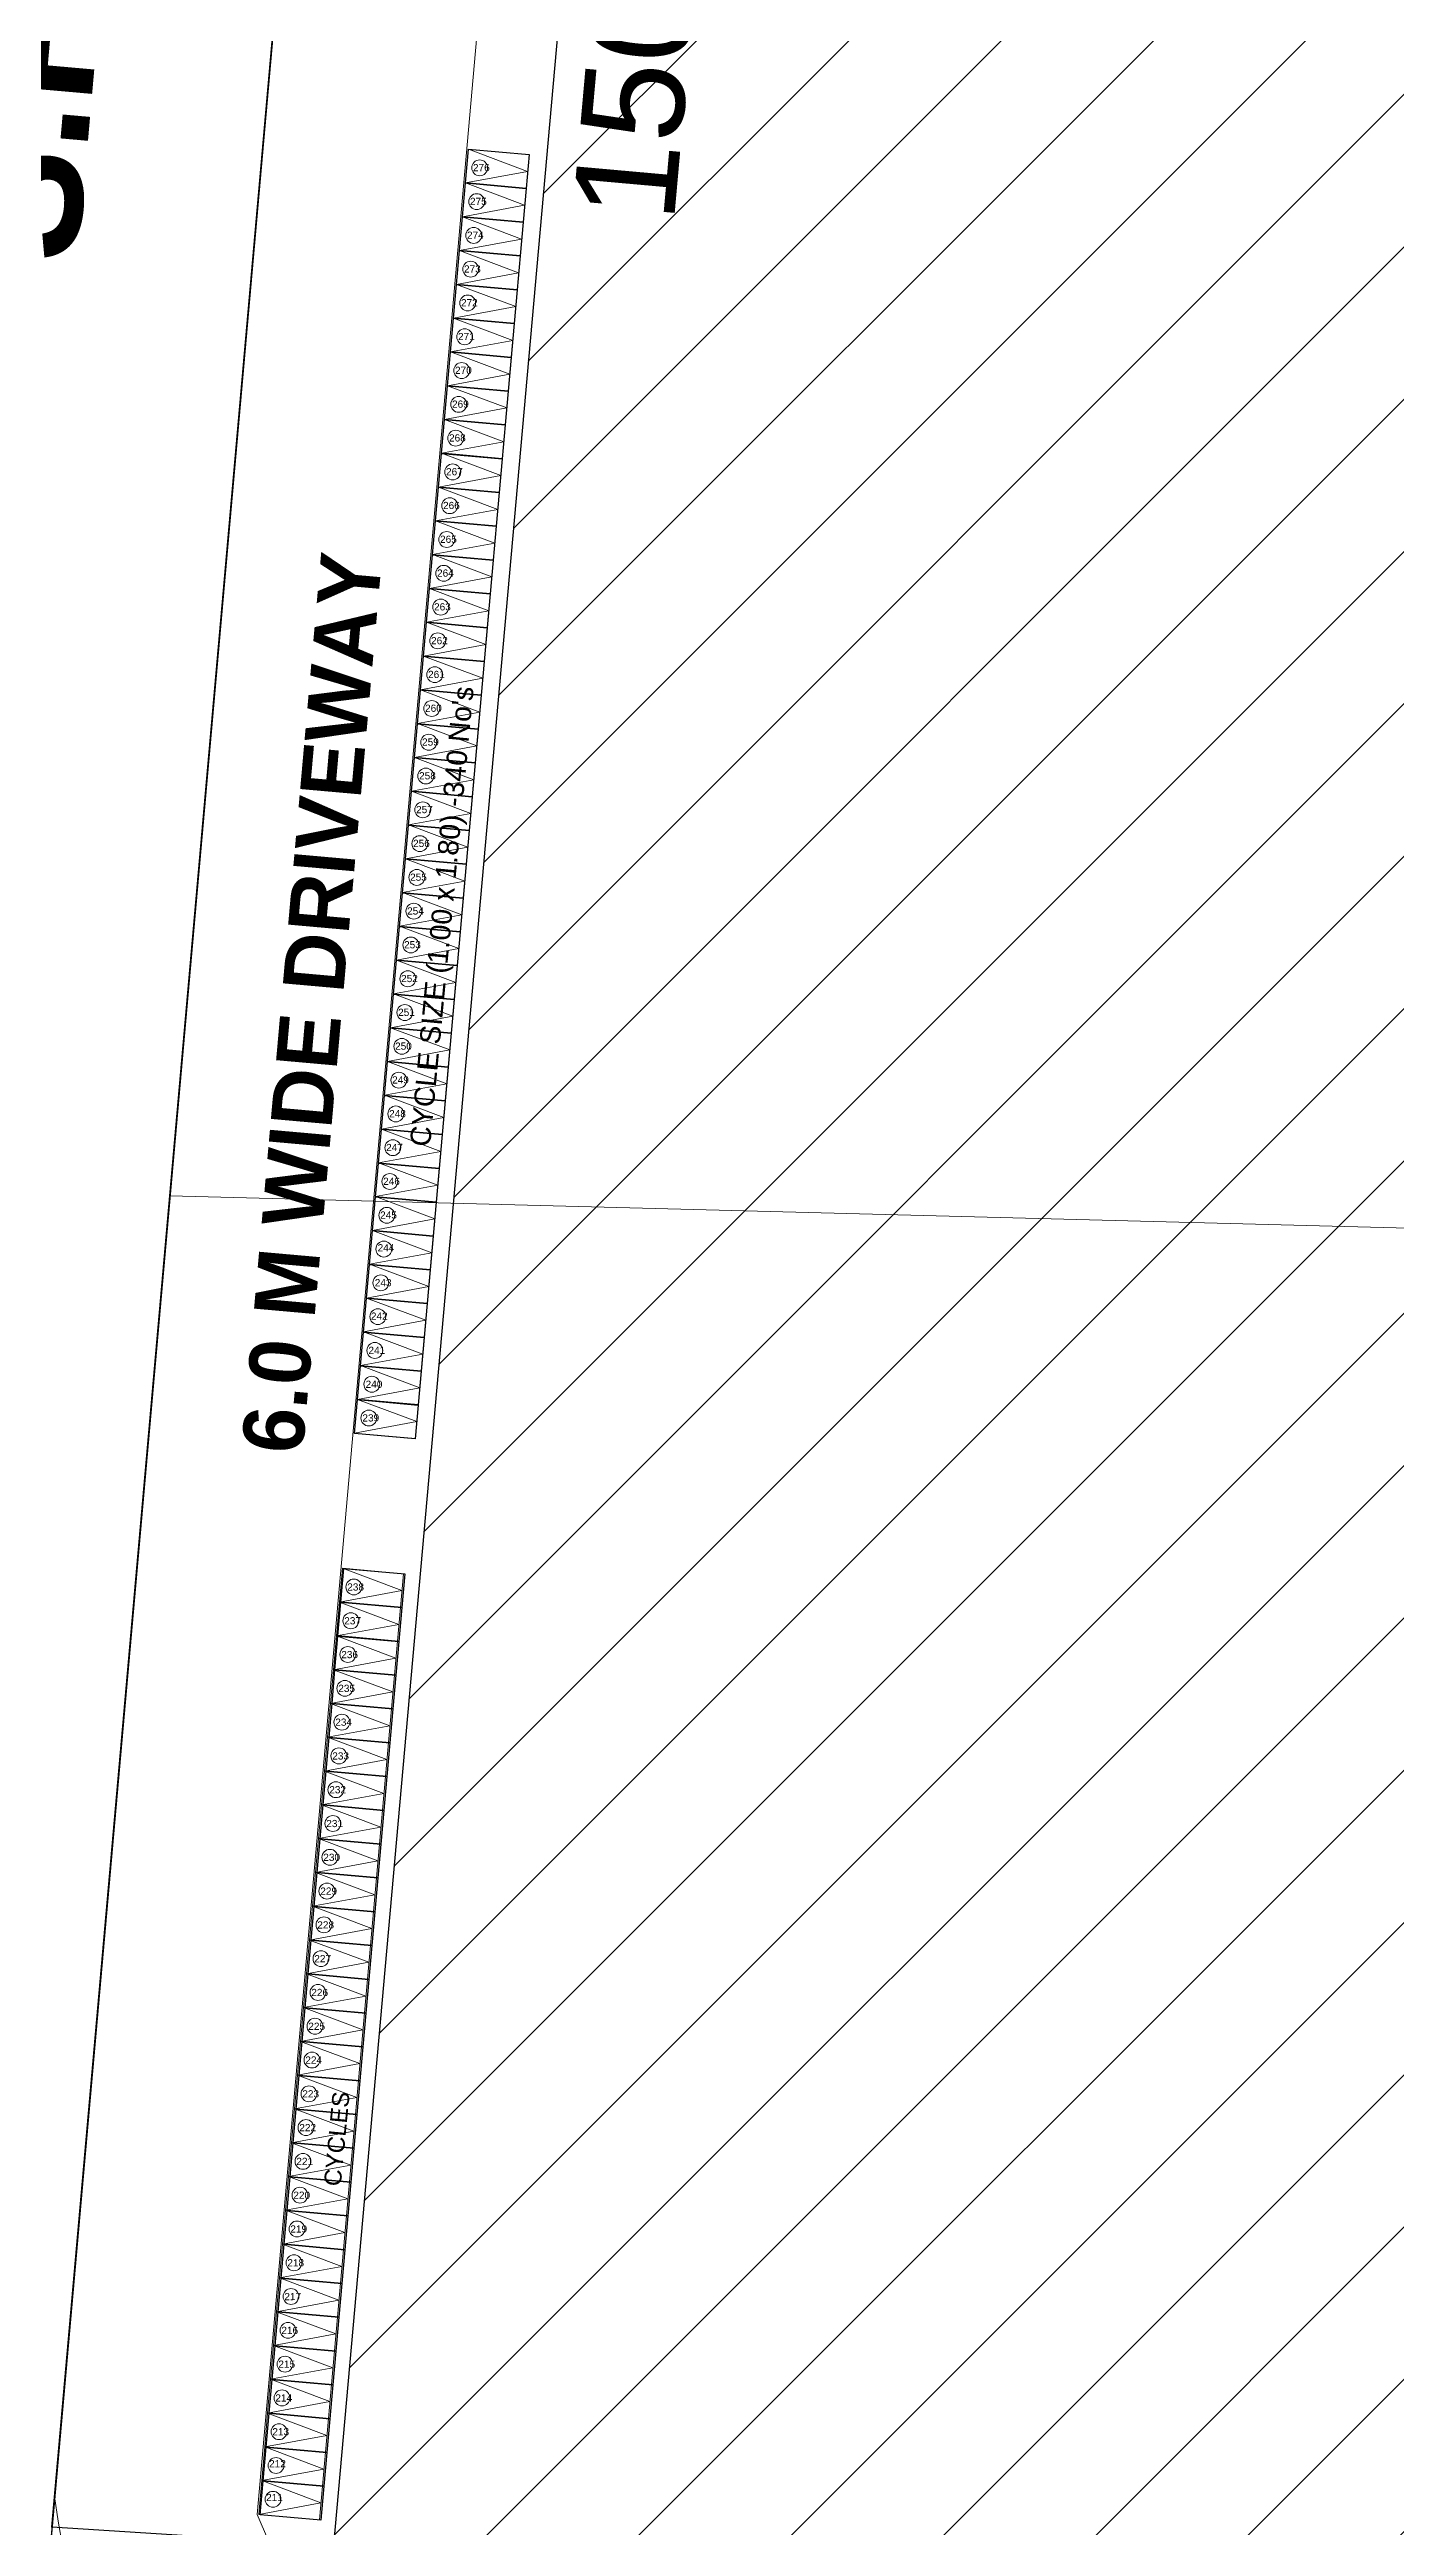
# Model space of a CAD drawing. Header units: metres. Extents: x -1560405 to -1559609, y 42907 to 43310.
# Drawn here: x -1560363.5 to -1560323.8, y 43049.4 to 43122.4 of the extents above; entities that cross this region are included whole.
import ezdxf

# ---------------------------------------------------------------- set-up
doc = ezdxf.new("R2010")
doc.units = ezdxf.units.M
doc.header["$LTSCALE"] = 750
doc.header["$MEASUREMENT"] = 0
doc.header["$PDMODE"] = 35
doc.header["$PDSIZE"] = 50
for name, pattern in [('ACAD_ISO02W100', [15, 12, -3]), ('ACAD_ISO03W100', [30, 12, -18]), ('HIDDEN', [0.375, 0.25, -0.125])]:
    doc.linetypes.add(name, pattern=pattern)
doc.layers.get('0').update_dxf_attribs({"lineweight": 5})
doc.layers.get('Defpoints').update_dxf_attribs({"lineweight": 0})
for name, color, linetype, lineweight in [('AS_AT_SITE', 7, 'Continuous', 5), ('BLK_1_LVL_0_BLDG_FOOT_PRINT', 1, 'Continuous', 5), ('FMB_OR_PLR', 7, 'Continuous', 5), ('SUPER_IMPOSED', 7, 'Continuous', 5)]:
    doc.layers.add(name, color=color, linetype=linetype, lineweight=lineweight)
doc.layers.add('BLK_1_LVL_0_REAR_SETBACK', color=11, linetype='Continuous')
doc.layers.add('PLOT_BOUNDARY', color=70, linetype='Continuous')
doc.layers.add('CYCLE_PARKING', color=2, linetype='Continuous', plot=False)
doc.styles.add('ROMANTICITALIC', font='romab___.ttf')
doc.styles.get("Standard").update_dxf_attribs({"font": 'arial.ttf'})
doc.dimstyles.new('DISCOVER SITE OUTRT', dxfattribs={"dimtxt": 3, "dimasz": 0.15, "dimexe": 0, "dimexo": 0, "dimgap": 0.1, "dimtad": 0, "dimzin": 0, "dimdsep": 46, "dimtxsty": 'Standard', "dimblk": 'ARCHTICK', "dimcen": 0, "dimse1": 1, "dimse2": 1, "dimsd1": 1, "dimsd2": 1, "dimclrd": 253, "dimclrt": 7, "dimadec": 0, "dimazin": 3, "dimtfac": 1, "dimtofl": 0, "dimtmove": 1, "dimatfit": 3, "dimfxl": 0, "dimfrac": 2, "dimtolj": 1, "dimtzin": 0, "dimarcsym": 0})

# ---------------------------------------------------------------- blocks, each defined once
blk = doc.blocks.new('*D623')
at = {"layer": 'Defpoints', "color": 0, "ltscale": 20}
for p in [(-1560347.493, 43228.858), (-1560367.273, 43030.43), (-1560365.101, 43030.237)]:
    blk.add_point(p, dxfattribs=at)
at = {"color": 7, "ltscale": 20, "insert": (-1560358.469, 43129.74), "char_height": 3, "attachment_point": 5, "rotation": 84.93387}
blk.add_mtext('\\A1;199.40', dxfattribs=at)
blk = doc.blocks.new('_ArchTick')
at = {"color": 0, "linetype": 'ByBlock', "const_width": 0.15}
blk.add_lwpolyline([(-0.5, -0.5), (0.5, 0.5)], dxfattribs=at)
blk = doc.blocks.new('*D646')
at = {"layer": 'Defpoints', "color": 0, "ltscale": 20}
for p in [(-1560354.818, 43052.033), (-1560355.103, 43048.838, 0), (-1560246.146, 43039.111, 0)]:
    blk.add_point(p, dxfattribs=at)
at = {"color": 7, "ltscale": 20, "insert": (-1560300.339, 43047.17), "char_height": 3, "attachment_point": 5, "rotation": 354.89865}
blk.add_mtext('\\A1;109.39', dxfattribs=at)
blk = doc.blocks.new('*D647')
at = {"layer": 'Defpoints', "color": 0, "ltscale": 20}
for p in [(-1560341.683, 43199.165, 0), (-1560339.261, 43198.948), (-1560355.103, 43048.838, 0)]:
    blk.add_point(p, dxfattribs=at)
at = {"color": 7, "ltscale": 20, "insert": (-1560345.971, 43123.785), "char_height": 3, "attachment_point": 5, "rotation": 84.89865}
blk.add_mtext('\\A1;150.92', dxfattribs=at)

msp = doc.modelspace()

# ---------------------------------------------------------------- hatches: boundary and pattern name
at = {"ltscale": 0.25}
h = msp.add_hatch(dxfattribs=at)
h.set_pattern_fill('ANSI31', color=0)
h.set_pattern_definition([(45, (-1563432.0248, 43748.3745), (-2.245064, 2.245064), [])])
h.paths.add_polyline_path([(-1560237.07296, 43140.74868), (-1560346.57966, 43144.31577), (-1560351.57208, 43088.39163), (-1560242.00078, 43085.54823)])
h.paths.add_polyline_path([(-1560232.7264, 43189.43795), (-1560341.68322, 43199.16467), (-1560346.57966, 43144.31577), (-1560237.07296, 43140.74868)])
h.paths.add_polyline_path([(-1560242.00078, 43085.54823), (-1560351.57208, 43088.39163), (-1560355.10313, 43048.83757), (-1560246.14631, 43039.11084)])
h.paths.add_polyline_path([(-1560239.07718, 43108.11883), (-1560238.00907, 43120.08352), (-1560244.2299, 43120.63886), (-1560245.298, 43108.67417)], flags=25)
h.paths.add_polyline_path([(-1560343.41959, 43117.43362), (-1560342.35148, 43129.39831), (-1560348.57231, 43129.95366), (-1560349.64042, 43117.98896)], flags=24)
h.paths.add_polyline_path([(-1560319.84767, 43107.93716), (-1560283.14881, 43106.13183), (-1560282.76123, 43114.01062), (-1560319.46008, 43115.81594)], flags=24)
h.paths.add_polyline_path([(-1560313.81316, 43123.30902), (-1560282.62913, 43121.77499), (-1560282.29061, 43128.65646), (-1560313.47464, 43130.1905)], flags=24)
h.paths.add_polyline_path([(-1560315.66893, 43116.05061), (-1560286.0673, 43114.59442), (-1560285.72878, 43121.47589), (-1560315.33041, 43122.93208)], flags=24)
h.paths.add_polyline_path([(-1560293.79379, 43189.23675), (-1560281.82909, 43188.16864), (-1560281.27375, 43194.38947), (-1560293.23845, 43195.45757)], flags=24)
h.paths.add_polyline_path([(-1560313.23162, 43162.44994), (-1560277.6348, 43160.69883), (-1560277.24722, 43168.57761), (-1560312.84404, 43170.32873)], flags=24)
h.paths.add_polyline_path([(-1560306.70402, 43044.619), (-1560294.73932, 43043.5509), (-1560294.18398, 43049.77172), (-1560306.14868, 43050.83983)], flags=24)
h.paths.add_polyline_path([(-1560324.78315, 43066.20517), (-1560289.49716, 43064.46935), (-1560289.10958, 43072.34813), (-1560324.39557, 43074.08395)], flags=24)

# ---------------------------------------------------------------- linework, layer by layer
at = {"color": 0, "linetype": 'HIDDEN', "ltscale": 15}
for p, q in [((-1560363.32558, 43050.26783, 0), (-1560350.03479, 43200.18908, 0)), ((-1560357.34902, 43049.738, 0), (-1560344.05822, 43199.65925, 0))]:
    msp.add_line(p, q, dxfattribs=at)
at = {"color": 0, "linetype": 'ACAD_ISO02W100', "ltscale": 5}
msp.add_line((-1560359.92662, 43088.60843), (-1560218.91317, 43084.9491), dxfattribs=at)
at = {"color": 3, "ltscale": 0.2}
msp.add_lwpolyline([(-1560365.10132, 43030.23736), (-1560325.02166, 43033.34555), (-1560230.79868, 43027.5671), (-1560190.7146, 43221.26301), (-1560268.48759, 43223.31276), (-1560347.4932, 43228.85839), (-1560365.10132, 43030.23736)], dxfattribs=at)
at = {"color": 0, "ltscale": 0.25, "elevation": 0}
for points in [[(-1560351.21297, 43118.4704), (-1560349.42, 43118.31145), (-1560349.33169, 43119.30755), (-1560351.12466, 43119.4665)], [(-1560351.30127, 43117.47431), (-1560349.5083, 43117.31536), (-1560349.42, 43118.31145), (-1560351.21297, 43118.4704)], [(-1560351.38958, 43116.47822), (-1560349.59661, 43116.31927), (-1560349.5083, 43117.31536), (-1560351.30127, 43117.47431)], [(-1560351.47788, 43115.48212), (-1560349.68492, 43115.32317), (-1560349.59661, 43116.31927), (-1560351.38958, 43116.47822)], [(-1560351.56619, 43114.48603), (-1560349.77322, 43114.32708), (-1560349.68492, 43115.32317), (-1560351.47788, 43115.48212)], [(-1560351.65449, 43113.48994), (-1560349.86153, 43113.33099), (-1560349.77322, 43114.32708), (-1560351.56619, 43114.48603)], [(-1560351.7428, 43112.49384), (-1560349.94983, 43112.33489), (-1560349.86153, 43113.33099), (-1560351.65449, 43113.48994)], [(-1560351.83111, 43111.49775), (-1560350.03814, 43111.3388), (-1560349.94983, 43112.33489), (-1560351.7428, 43112.49384)], [(-1560351.91941, 43110.50166), (-1560350.12644, 43110.34271), (-1560350.03814, 43111.3388), (-1560351.83111, 43111.49775)], [(-1560352.00772, 43109.50556), (-1560350.21475, 43109.34661), (-1560350.12644, 43110.34271), (-1560351.91941, 43110.50166)], [(-1560352.09602, 43108.50947), (-1560350.30305, 43108.35052), (-1560350.21475, 43109.34661), (-1560352.00772, 43109.50556)], [(-1560352.18433, 43107.51338), (-1560350.39136, 43107.35443), (-1560350.30305, 43108.35052), (-1560352.09602, 43108.50947)], [(-1560352.27263, 43106.51728), (-1560350.47967, 43106.35833), (-1560350.39136, 43107.35443), (-1560352.18433, 43107.51338)], [(-1560352.36094, 43105.52119), (-1560350.56797, 43105.36224), (-1560350.47967, 43106.35833), (-1560352.27263, 43106.51728)], [(-1560352.44924, 43104.5251), (-1560350.65628, 43104.36615), (-1560350.56797, 43105.36224), (-1560352.36094, 43105.52119)], [(-1560352.53755, 43103.529), (-1560350.74458, 43103.37005), (-1560350.65628, 43104.36615), (-1560352.44924, 43104.5251)], [(-1560352.62586, 43102.53291), (-1560350.83289, 43102.37396), (-1560350.74458, 43103.37005), (-1560352.53755, 43103.529)], [(-1560352.71416, 43101.53681), (-1560350.92119, 43101.37786), (-1560350.83289, 43102.37396), (-1560352.62586, 43102.53291)], [(-1560352.80247, 43100.54072), (-1560351.0095, 43100.38177), (-1560350.92119, 43101.37786), (-1560352.71416, 43101.53681)], [(-1560352.89077, 43099.54463), (-1560351.0978, 43099.38568), (-1560351.0095, 43100.38177), (-1560352.80247, 43100.54072)], [(-1560352.97908, 43098.54853), (-1560351.18611, 43098.38958), (-1560351.0978, 43099.38568), (-1560352.89077, 43099.54463)], [(-1560353.06738, 43097.55244), (-1560351.27441, 43097.39349), (-1560351.18611, 43098.38958), (-1560352.97908, 43098.54853)], [(-1560353.15569, 43096.55635), (-1560351.36272, 43096.3974), (-1560351.27441, 43097.39349), (-1560353.06738, 43097.55244)], [(-1560353.24399, 43095.56025), (-1560351.45103, 43095.4013), (-1560351.36272, 43096.3974), (-1560353.15569, 43096.55635)], [(-1560353.3323, 43094.56416), (-1560351.53933, 43094.40521), (-1560351.45103, 43095.4013), (-1560353.24399, 43095.56025)], [(-1560353.4206, 43093.56807), (-1560351.62764, 43093.40912), (-1560351.53933, 43094.40521), (-1560353.3323, 43094.56416)], [(-1560353.50891, 43092.57197), (-1560351.71594, 43092.41302), (-1560351.62764, 43093.40912), (-1560353.4206, 43093.56807)], [(-1560353.59722, 43091.57588), (-1560351.80425, 43091.41693), (-1560351.71594, 43092.41302), (-1560353.50891, 43092.57197)], [(-1560353.68552, 43090.57979), (-1560351.89255, 43090.42084), (-1560351.80425, 43091.41693), (-1560353.59722, 43091.57588)], [(-1560353.77383, 43089.58369), (-1560351.98086, 43089.42474), (-1560351.89255, 43090.42084), (-1560353.68552, 43090.57979)], [(-1560353.86213, 43088.5876), (-1560352.06916, 43088.42865), (-1560351.98086, 43089.42474), (-1560353.77383, 43089.58369)], [(-1560353.95044, 43087.59151), (-1560352.15747, 43087.43256), (-1560352.06916, 43088.42865), (-1560353.86213, 43088.5876)], [(-1560354.03874, 43086.59541), (-1560352.24578, 43086.43646), (-1560352.15747, 43087.43256), (-1560353.95044, 43087.59151)], [(-1560354.12705, 43085.59932), (-1560352.33408, 43085.44037), (-1560352.24578, 43086.43646), (-1560354.03874, 43086.59541)], [(-1560354.21535, 43084.60323), (-1560352.42239, 43084.44428), (-1560352.33408, 43085.44037), (-1560354.12705, 43085.59932)], [(-1560354.30366, 43083.60713), (-1560352.51069, 43083.44818), (-1560352.42239, 43084.44428), (-1560354.21535, 43084.60323)], [(-1560354.39197, 43082.61104), (-1560352.599, 43082.45209), (-1560352.51069, 43083.44818), (-1560354.30366, 43083.60713)], [(-1560354.48027, 43081.61495), (-1560352.6873, 43081.456), (-1560352.599, 43082.45209), (-1560354.39197, 43082.61104)], [(-1560354.9218, 43076.63448), (-1560353.12883, 43076.47553), (-1560353.04053, 43077.47162), (-1560354.83349, 43077.63057)], [(-1560355.0101, 43075.63839), (-1560353.21714, 43075.47944), (-1560353.12883, 43076.47553), (-1560354.9218, 43076.63448)], [(-1560355.09841, 43074.64229), (-1560353.30544, 43074.48334), (-1560353.21714, 43075.47944), (-1560355.0101, 43075.63839)], [(-1560355.18672, 43073.6462), (-1560353.39375, 43073.48725), (-1560353.30544, 43074.48334), (-1560355.09841, 43074.64229)], [(-1560355.27502, 43072.65011), (-1560353.48205, 43072.49116), (-1560353.39375, 43073.48725), (-1560355.18672, 43073.6462)], [(-1560355.36333, 43071.65401), (-1560353.57036, 43071.49506), (-1560353.48205, 43072.49116), (-1560355.27502, 43072.65011)], [(-1560355.45163, 43070.65792), (-1560353.65866, 43070.49897), (-1560353.57036, 43071.49506), (-1560355.36333, 43071.65401)], [(-1560355.53994, 43069.66182), (-1560353.74697, 43069.50287), (-1560353.65866, 43070.49897), (-1560355.45163, 43070.65792)], [(-1560355.62824, 43068.66573), (-1560353.83527, 43068.50678), (-1560353.74697, 43069.50287), (-1560355.53994, 43069.66182)], [(-1560355.71655, 43067.66964), (-1560353.92358, 43067.51069), (-1560353.83527, 43068.50678), (-1560355.62824, 43068.66573)], [(-1560355.80485, 43066.67354), (-1560354.01189, 43066.51459), (-1560353.92358, 43067.51069), (-1560355.71655, 43067.66964)], [(-1560355.89316, 43065.67745), (-1560354.10019, 43065.5185), (-1560354.01189, 43066.51459), (-1560355.80485, 43066.67354)], [(-1560355.98146, 43064.68136), (-1560354.1885, 43064.52241), (-1560354.10019, 43065.5185), (-1560355.89316, 43065.67745)], [(-1560356.06977, 43063.68526), (-1560354.2768, 43063.52631), (-1560354.1885, 43064.52241), (-1560355.98146, 43064.68136)], [(-1560356.15808, 43062.68917), (-1560354.36511, 43062.53022), (-1560354.2768, 43063.52631), (-1560356.06977, 43063.68526)], [(-1560356.24638, 43061.69308), (-1560354.45341, 43061.53413), (-1560354.36511, 43062.53022), (-1560356.15808, 43062.68917)], [(-1560356.33469, 43060.69698), (-1560354.54172, 43060.53803), (-1560354.45341, 43061.53413), (-1560356.24638, 43061.69308)], [(-1560356.42299, 43059.70089), (-1560354.63002, 43059.54194), (-1560354.54172, 43060.53803), (-1560356.33469, 43060.69698)], [(-1560356.5113, 43058.7048), (-1560354.71833, 43058.54585), (-1560354.63002, 43059.54194), (-1560356.42299, 43059.70089)], [(-1560356.5996, 43057.7087), (-1560354.80664, 43057.54975), (-1560354.71833, 43058.54585), (-1560356.5113, 43058.7048)], [(-1560356.68791, 43056.71261), (-1560354.89494, 43056.55366), (-1560354.80664, 43057.54975), (-1560356.5996, 43057.7087)], [(-1560356.77621, 43055.71652), (-1560354.98325, 43055.55757), (-1560354.89494, 43056.55366), (-1560356.68791, 43056.71261)], [(-1560356.86452, 43054.72042), (-1560355.07155, 43054.56147), (-1560354.98325, 43055.55757), (-1560356.77621, 43055.71652)], [(-1560356.95283, 43053.72433), (-1560355.15986, 43053.56538), (-1560355.07155, 43054.56147), (-1560356.86452, 43054.72042)], [(-1560357.04113, 43052.72824), (-1560355.24816, 43052.56929), (-1560355.15986, 43053.56538), (-1560356.95283, 43053.72433)], [(-1560357.12944, 43051.73214), (-1560355.33647, 43051.57319), (-1560355.24816, 43052.56929), (-1560357.04113, 43052.72824)], [(-1560357.21774, 43050.73605), (-1560355.42477, 43050.5771), (-1560355.33647, 43051.57319), (-1560357.12944, 43051.73214)], [(-1560357.30605, 43049.73996), (-1560355.51308, 43049.58101), (-1560355.42477, 43050.5771), (-1560357.21774, 43050.73605)]]:
    msp.add_lwpolyline(points, close=True, dxfattribs=at)
at = {"color": 0, "linetype": 'ACAD_ISO03W100', "ltscale": 0.1, "elevation": 0}
for points in [[(-1560351.12466, 43119.4665), (-1560349.37585, 43118.8095), (-1560351.21297, 43118.4704)], [(-1560351.21297, 43118.4704), (-1560349.46415, 43117.81341), (-1560351.30127, 43117.47431)], [(-1560351.30127, 43117.47431), (-1560349.55246, 43116.81731), (-1560351.38958, 43116.47822)], [(-1560351.38958, 43116.47822), (-1560349.64076, 43115.82122), (-1560351.47788, 43115.48212)], [(-1560351.47788, 43115.48212), (-1560349.72907, 43114.82513), (-1560351.56619, 43114.48603)], [(-1560351.56619, 43114.48603), (-1560349.81737, 43113.82903), (-1560351.65449, 43113.48994)], [(-1560351.65449, 43113.48994), (-1560349.90568, 43112.83294), (-1560351.7428, 43112.49384)], [(-1560351.7428, 43112.49384), (-1560349.99398, 43111.83685), (-1560351.83111, 43111.49775)], [(-1560351.83111, 43111.49775), (-1560350.08229, 43110.84075), (-1560351.91941, 43110.50166)], [(-1560351.91941, 43110.50166), (-1560350.1706, 43109.84466), (-1560352.00772, 43109.50556)], [(-1560352.00772, 43109.50556), (-1560350.2589, 43108.84857), (-1560352.09602, 43108.50947)], [(-1560352.09602, 43108.50947), (-1560350.34721, 43107.85247), (-1560352.18433, 43107.51338)], [(-1560352.18433, 43107.51338), (-1560350.43551, 43106.85638), (-1560352.27263, 43106.51728)], [(-1560352.27263, 43106.51728), (-1560350.52382, 43105.86029), (-1560352.36094, 43105.52119)], [(-1560352.36094, 43105.52119), (-1560350.61212, 43104.86419), (-1560352.44924, 43104.5251)], [(-1560352.44924, 43104.5251), (-1560350.70043, 43103.8681), (-1560352.53755, 43103.529)], [(-1560352.53755, 43103.529), (-1560350.78873, 43102.87201), (-1560352.62586, 43102.53291)], [(-1560352.62586, 43102.53291), (-1560350.87704, 43101.87591), (-1560352.71416, 43101.53681)], [(-1560352.71416, 43101.53681), (-1560350.96535, 43100.87982), (-1560352.80247, 43100.54072)], [(-1560352.80247, 43100.54072), (-1560351.05365, 43099.88372), (-1560352.89077, 43099.54463)], [(-1560352.89077, 43099.54463), (-1560351.14196, 43098.88763), (-1560352.97908, 43098.54853)], [(-1560352.97908, 43098.54853), (-1560351.23026, 43097.89154), (-1560353.06738, 43097.55244)], [(-1560353.06738, 43097.55244), (-1560351.31857, 43096.89544), (-1560353.15569, 43096.55635)], [(-1560353.15569, 43096.55635), (-1560351.40687, 43095.89935), (-1560353.24399, 43095.56025)], [(-1560353.24399, 43095.56025), (-1560351.49518, 43094.90326), (-1560353.3323, 43094.56416)], [(-1560353.3323, 43094.56416), (-1560351.58348, 43093.90716), (-1560353.4206, 43093.56807)], [(-1560353.4206, 43093.56807), (-1560351.67179, 43092.91107), (-1560353.50891, 43092.57197)], [(-1560353.50891, 43092.57197), (-1560351.7601, 43091.91498), (-1560353.59722, 43091.57588)], [(-1560353.59722, 43091.57588), (-1560351.8484, 43090.91888), (-1560353.68552, 43090.57979)], [(-1560353.68552, 43090.57979), (-1560351.93671, 43089.92279), (-1560353.77383, 43089.58369)], [(-1560353.77383, 43089.58369), (-1560352.02501, 43088.9267), (-1560353.86213, 43088.5876)], [(-1560353.86213, 43088.5876), (-1560352.11332, 43087.9306), (-1560353.95044, 43087.59151)], [(-1560353.95044, 43087.59151), (-1560352.20162, 43086.93451), (-1560354.03874, 43086.59541)], [(-1560354.03874, 43086.59541), (-1560352.28993, 43085.93842), (-1560354.12705, 43085.59932)], [(-1560354.12705, 43085.59932), (-1560352.37823, 43084.94232), (-1560354.21535, 43084.60323)], [(-1560354.21535, 43084.60323), (-1560352.46654, 43083.94623), (-1560354.30366, 43083.60713)], [(-1560354.30366, 43083.60713), (-1560352.55484, 43082.95014), (-1560354.39197, 43082.61104)], [(-1560354.39197, 43082.61104), (-1560352.64315, 43081.95404), (-1560354.48027, 43081.61495)], [(-1560354.83349, 43077.63057), (-1560353.08468, 43076.97358), (-1560354.9218, 43076.63448)], [(-1560354.9218, 43076.63448), (-1560353.17298, 43075.97748), (-1560355.0101, 43075.63839)], [(-1560355.0101, 43075.63839), (-1560353.26129, 43074.98139), (-1560355.09841, 43074.64229)], [(-1560355.09841, 43074.64229), (-1560353.34959, 43073.9853), (-1560355.18672, 43073.6462)], [(-1560355.18672, 43073.6462), (-1560353.4379, 43072.9892), (-1560355.27502, 43072.65011)], [(-1560355.27502, 43072.65011), (-1560353.52621, 43071.99311), (-1560355.36333, 43071.65401)], [(-1560355.36333, 43071.65401), (-1560353.61451, 43070.99702), (-1560355.45163, 43070.65792)], [(-1560355.45163, 43070.65792), (-1560353.70282, 43070.00092), (-1560355.53994, 43069.66182)], [(-1560355.53994, 43069.66182), (-1560353.79112, 43069.00483), (-1560355.62824, 43068.66573)], [(-1560355.62824, 43068.66573), (-1560353.87943, 43068.00873), (-1560355.71655, 43067.66964)], [(-1560355.71655, 43067.66964), (-1560353.96773, 43067.01264), (-1560355.80485, 43066.67354)], [(-1560355.80485, 43066.67354), (-1560354.05604, 43066.01655), (-1560355.89316, 43065.67745)], [(-1560355.89316, 43065.67745), (-1560354.14434, 43065.02045), (-1560355.98146, 43064.68136)], [(-1560355.98146, 43064.68136), (-1560354.23265, 43064.02436), (-1560356.06977, 43063.68526)], [(-1560356.06977, 43063.68526), (-1560354.32095, 43063.02827), (-1560356.15808, 43062.68917)], [(-1560356.15808, 43062.68917), (-1560354.40926, 43062.03217), (-1560356.24638, 43061.69308)], [(-1560356.24638, 43061.69308), (-1560354.49757, 43061.03608), (-1560356.33469, 43060.69698)], [(-1560356.33469, 43060.69698), (-1560354.58587, 43060.03999), (-1560356.42299, 43059.70089)], [(-1560356.42299, 43059.70089), (-1560354.67418, 43059.04389), (-1560356.5113, 43058.7048)], [(-1560356.5113, 43058.7048), (-1560354.76248, 43058.0478), (-1560356.5996, 43057.7087)], [(-1560356.5996, 43057.7087), (-1560354.85079, 43057.05171), (-1560356.68791, 43056.71261)], [(-1560356.68791, 43056.71261), (-1560354.93909, 43056.05561), (-1560356.77621, 43055.71652)], [(-1560356.77621, 43055.71652), (-1560355.0274, 43055.05952), (-1560356.86452, 43054.72042)], [(-1560356.86452, 43054.72042), (-1560355.1157, 43054.06343), (-1560356.95283, 43053.72433)], [(-1560356.95283, 43053.72433), (-1560355.20401, 43053.06733), (-1560357.04113, 43052.72824)], [(-1560357.04113, 43052.72824), (-1560355.29232, 43052.07124), (-1560357.12944, 43051.73214)], [(-1560357.12944, 43051.73214), (-1560355.38062, 43051.07515), (-1560357.21774, 43050.73605)], [(-1560357.21774, 43050.73605), (-1560355.46893, 43050.07905), (-1560357.30605, 43049.73996)]]:
    msp.add_lwpolyline(points, dxfattribs=at)
at = {"color": 0, "ltscale": 0.25}
for centre in [(-1560350.78998, 43118.91671, 0), (-1560350.87829, 43117.92062, 0), (-1560350.9666, 43116.92452, 0), (-1560351.0549, 43115.92843, 0), (-1560351.14321, 43114.93234, 0), (-1560351.23151, 43113.93624, 0), (-1560351.31982, 43112.94015, 0), (-1560351.40812, 43111.94406, 0), (-1560351.49643, 43110.94796, 0), (-1560351.58473, 43109.95187, 0), (-1560351.67304, 43108.95578, 0), (-1560351.76134, 43107.95968, 0), (-1560351.84965, 43106.96359, 0), (-1560351.93796, 43105.9675, 0), (-1560352.02626, 43104.9714, 0), (-1560352.11457, 43103.97531, 0), (-1560352.20287, 43102.97922, 0), (-1560352.29118, 43101.98312, 0), (-1560352.37948, 43100.98703, 0), (-1560352.46779, 43099.99094, 0), (-1560352.55609, 43098.99484, 0), (-1560352.6444, 43097.99875, 0), (-1560352.73271, 43097.00266, 0), (-1560352.82101, 43096.00656, 0), (-1560352.90932, 43095.01047, 0), (-1560352.99762, 43094.01437, 0), (-1560353.08593, 43093.01828, 0), (-1560353.17423, 43092.02219, 0), (-1560353.26254, 43091.02609, 0), (-1560353.35084, 43090.03, 0), (-1560353.43915, 43089.03391, 0), (-1560353.52746, 43088.03781, 0), (-1560353.61576, 43087.04172, 0), (-1560353.70407, 43086.04563, 0), (-1560353.79237, 43085.04953, 0), (-1560353.88068, 43084.05344, 0), (-1560353.96898, 43083.05735, 0), (-1560354.05729, 43082.06125, 0), (-1560354.49882, 43077.08079, 0), (-1560354.58712, 43076.08469, 0), (-1560354.67543, 43075.0886, 0), (-1560354.76373, 43074.09251, 0), (-1560354.85204, 43073.09641, 0), (-1560354.94034, 43072.10032, 0), (-1560355.02865, 43071.10423, 0), (-1560355.11695, 43070.10813, 0), (-1560355.20526, 43069.11204, 0), (-1560355.29357, 43068.11595, 0), (-1560355.38187, 43067.11985, 0), (-1560355.47018, 43066.12376, 0), (-1560355.55848, 43065.12767, 0), (-1560355.64679, 43064.13157, 0), (-1560355.73509, 43063.13548, 0), (-1560355.8234, 43062.13938, 0), (-1560355.9117, 43061.14329, 0), (-1560356.00001, 43060.1472, 0), (-1560356.08832, 43059.1511, 0), (-1560356.17662, 43058.15501, 0), (-1560356.26493, 43057.15892, 0), (-1560356.35323, 43056.16282, 0), (-1560356.44154, 43055.16673, 0), (-1560356.52984, 43054.17064, 0), (-1560356.61815, 43053.17454, 0), (-1560356.70645, 43052.17845, 0), (-1560356.79476, 43051.18236, 0), (-1560356.88306, 43050.18626, 0)]:
    msp.add_circle(centre, 0.23412, dxfattribs=at)
at = {"color": 0, "linetype": 'HIDDEN', "ltscale": 15}
msp.add_arc((-1560345.56459, 43052.42364), 17.89135, 186.9206496, 260.2353994, dxfattribs=at)
at = {"color": 0, "linetype": 'HIDDEN', "ltscale": 15, "extrusion": (-3.0406e-09, -3.91231e-08, 1)}
msp.add_arc((-1560343.01544, 43055.31543, 0.00306), 15.38049, 201.2618181, 251.0762977, dxfattribs=at)
at = {"layer": 'AS_AT_SITE', "color": 6, "ltscale": 0.2}
msp.add_lwpolyline([(-1560365.09836, 43030.31688), (-1560325.02166, 43033.34555), (-1560230.79868, 43027.5671), (-1560190.7146, 43221.26301), (-1560268.48759, 43223.31276), (-1560347.4932, 43228.85839), (-1560365.09836, 43030.31688)], close=True, dxfattribs=at)
at = {"layer": 'BLK_1_LVL_0_BLDG_FOOT_PRINT', "color": 1, "elevation": 0}
msp.add_lwpolyline([(-1560355.10313, 43048.83757), (-1560246.14631, 43039.11084), (-1560232.7264, 43189.43795), (-1560341.68322, 43199.16467)], close=True, dxfattribs=at)
at = {"layer": 'BLK_1_LVL_0_REAR_SETBACK', "color": 11, "elevation": 0}
msp.add_lwpolyline([(-1560355.10313, 43048.83757), (-1560363.40573, 43049.36378), (-1560350.08775, 43199.59158), (-1560341.68322, 43199.16467), (-1560355.10313, 43048.83757)], close=True, dxfattribs=at)
at = {"layer": 'CYCLE_PARKING', "color": 250, "linetype": 'Continuous', "elevation": 0}
for points in [[(-1560349.42, 43118.31145), (-1560351.21297, 43118.4704), (-1560351.12466, 43119.4665), (-1560349.33169, 43119.30755)], [(-1560349.50833, 43117.3151), (-1560351.3013, 43117.47405), (-1560351.21299, 43118.47014), (-1560349.42002, 43118.31119)], [(-1560349.59665, 43116.31883), (-1560351.38962, 43116.47778), (-1560351.30131, 43117.47387), (-1560349.50834, 43117.31492)], [(-1560349.68497, 43115.32255), (-1560351.47794, 43115.4815), (-1560351.38963, 43116.47759), (-1560349.59667, 43116.31864)], [(-1560349.77329, 43114.32628), (-1560351.56626, 43114.48523), (-1560351.47795, 43115.48132), (-1560349.68499, 43115.32237)], [(-1560349.86161, 43113.33), (-1560351.65458, 43113.48895), (-1560351.56628, 43114.48505), (-1560349.77331, 43114.3261)], [(-1560349.94994, 43112.33373), (-1560351.7429, 43112.49268), (-1560351.6546, 43113.48877), (-1560349.86163, 43113.32982)], [(-1560350.03826, 43111.33745), (-1560351.83122, 43111.4964), (-1560351.74292, 43112.4925), (-1560349.94995, 43112.33355)], [(-1560350.12658, 43110.34118), (-1560351.91955, 43110.50013), (-1560351.83124, 43111.49622), (-1560350.03827, 43111.33727)], [(-1560350.21491, 43109.34483), (-1560352.00788, 43109.50378), (-1560351.91957, 43110.49987), (-1560350.1266, 43110.34092)], [(-1560350.30323, 43108.34855), (-1560352.0962, 43108.5075), (-1560352.00789, 43109.5036), (-1560350.21492, 43109.34465)], [(-1560350.39155, 43107.35228), (-1560352.18452, 43107.51123), (-1560352.09621, 43108.50732), (-1560350.30324, 43108.34837)], [(-1560350.47987, 43106.356), (-1560352.27284, 43106.51495), (-1560352.18453, 43107.51105), (-1560350.39157, 43107.3521)], [(-1560350.56819, 43105.35973), (-1560352.36116, 43105.51868), (-1560352.27286, 43106.51477), (-1560350.47989, 43106.35582)], [(-1560350.65651, 43104.36345), (-1560352.44948, 43104.5224), (-1560352.36118, 43105.5185), (-1560350.56821, 43105.35955)], [(-1560350.74484, 43103.36718), (-1560352.5378, 43103.52613), (-1560352.4495, 43104.52222), (-1560350.65653, 43104.36327)], [(-1560350.83316, 43102.37091), (-1560352.62613, 43102.52986), (-1560352.53782, 43103.52595), (-1560350.74485, 43103.367)], [(-1560350.92148, 43101.37463), (-1560352.71445, 43101.53358), (-1560352.62614, 43102.52967), (-1560350.83317, 43102.37072)], [(-1560351.00981, 43100.37828), (-1560352.80278, 43100.53723), (-1560352.71447, 43101.53332), (-1560350.9215, 43101.37437)], [(-1560351.09813, 43099.382), (-1560352.8911, 43099.54095), (-1560352.80279, 43100.53705), (-1560351.00982, 43100.3781)], [(-1560351.18645, 43098.38573), (-1560352.97942, 43098.54468), (-1560352.89111, 43099.54077), (-1560351.09815, 43099.38182)], [(-1560351.27477, 43097.38945), (-1560353.06774, 43097.5484), (-1560352.97944, 43098.5445), (-1560351.18647, 43098.38555)], [(-1560351.36309, 43096.39318), (-1560353.15606, 43096.55213), (-1560353.06776, 43097.54822), (-1560351.27479, 43097.38927)], [(-1560351.45142, 43095.39691), (-1560353.24438, 43095.55586), (-1560353.15608, 43096.55195), (-1560351.36311, 43096.393)], [(-1560351.53974, 43094.40055), (-1560353.33271, 43094.5595), (-1560353.24441, 43095.5556), (-1560351.45144, 43095.39665)], [(-1560351.62807, 43093.40428), (-1560353.42103, 43093.56323), (-1560353.33273, 43094.55932), (-1560351.53976, 43094.40037)], [(-1560351.71639, 43092.408), (-1560353.50936, 43092.56695), (-1560353.42105, 43093.56305), (-1560351.62808, 43093.4041)], [(-1560351.80471, 43091.41173), (-1560353.59768, 43091.57068), (-1560353.50937, 43092.56677), (-1560351.7164, 43092.40782)], [(-1560351.89303, 43090.41546), (-1560353.686, 43090.57441), (-1560353.59769, 43091.5705), (-1560351.80472, 43091.41155)], [(-1560351.98134, 43089.41936), (-1560353.7743, 43089.57831), (-1560353.686, 43090.57441), (-1560351.89303, 43090.41546)], [(-1560352.06966, 43088.42309), (-1560353.86263, 43088.58204), (-1560353.77432, 43089.57813), (-1560351.98135, 43089.41918)], [(-1560352.15798, 43087.42681), (-1560353.95095, 43087.58576), (-1560353.86264, 43088.58186), (-1560352.06967, 43088.42291)], [(-1560352.2463, 43086.43054), (-1560354.03927, 43086.58949), (-1560353.95096, 43087.58558), (-1560352.158, 43087.42663)], [(-1560352.33463, 43085.43419), (-1560354.1276, 43085.59314), (-1560354.03929, 43086.58923), (-1560352.24632, 43086.43028)], [(-1560352.42295, 43084.43791), (-1560354.21592, 43084.59686), (-1560354.12761, 43085.59295), (-1560352.33465, 43085.434)], [(-1560352.51127, 43083.44164), (-1560354.30424, 43083.60059), (-1560354.21593, 43084.59668), (-1560352.42297, 43084.43773)], [(-1560352.59959, 43082.44536), (-1560354.39256, 43082.60431), (-1560354.30426, 43083.60041), (-1560352.51129, 43083.44146)], [(-1560352.68792, 43081.44909), (-1560354.48088, 43081.60804), (-1560354.39258, 43082.60413), (-1560352.59961, 43082.44518)], [(-1560353.08626, 43076.473), (-1560354.87923, 43076.63195), (-1560354.79092, 43077.62804), (-1560352.99795, 43077.46909)], [(-1560353.17459, 43075.47664), (-1560354.96755, 43075.63559), (-1560354.87925, 43076.63169), (-1560353.08628, 43076.47274)], [(-1560353.26291, 43074.48037), (-1560355.05588, 43074.63932), (-1560354.96757, 43075.63541), (-1560353.1746, 43075.47646)], [(-1560353.35123, 43073.48409), (-1560355.1442, 43073.64304), (-1560355.05589, 43074.63914), (-1560353.26292, 43074.48019)], [(-1560353.43955, 43072.48782), (-1560355.23252, 43072.64677), (-1560355.14421, 43073.64286), (-1560353.35124, 43073.48391)], [(-1560353.52787, 43071.49155), (-1560355.32084, 43071.6505), (-1560355.23253, 43072.64659), (-1560353.43957, 43072.48764)], [(-1560353.61619, 43070.49527), (-1560355.40916, 43070.65422), (-1560355.32086, 43071.65031), (-1560353.52789, 43071.49136)], [(-1560353.70451, 43069.499), (-1560355.49748, 43069.65795), (-1560355.40918, 43070.65404), (-1560353.61621, 43070.49509)], [(-1560353.79284, 43068.50272), (-1560355.5858, 43068.66167), (-1560355.4975, 43069.65777), (-1560353.70453, 43069.49882)], [(-1560353.88117, 43067.50637), (-1560355.67413, 43067.66532), (-1560355.58583, 43068.66141), (-1560353.79286, 43068.50246)], [(-1560353.96949, 43066.51009), (-1560355.76245, 43066.66904), (-1560355.67415, 43067.66514), (-1560353.88118, 43067.50619)], [(-1560354.05781, 43065.51382), (-1560355.85078, 43065.67277), (-1560355.76247, 43066.66886), (-1560353.9695, 43066.50991)], [(-1560354.14613, 43064.51755), (-1560355.9391, 43064.6765), (-1560355.85079, 43065.67259), (-1560354.05782, 43065.51364)], [(-1560354.23445, 43063.52127), (-1560356.02742, 43063.68022), (-1560355.93911, 43064.67631), (-1560354.14615, 43064.51736)], [(-1560354.32277, 43062.525), (-1560356.11574, 43062.68395), (-1560356.02744, 43063.68004), (-1560354.23447, 43063.52109)], [(-1560354.41109, 43061.52872), (-1560356.20406, 43061.68767), (-1560356.11576, 43062.68377), (-1560354.32279, 43062.52482)], [(-1560354.49942, 43060.53245), (-1560356.29238, 43060.6914), (-1560356.20408, 43061.68749), (-1560354.41111, 43061.52854)], [(-1560354.58774, 43059.53617), (-1560356.38071, 43059.69512), (-1560356.2924, 43060.69122), (-1560354.49943, 43060.53227)], [(-1560354.67607, 43058.53982), (-1560356.46903, 43058.69877), (-1560356.38073, 43059.69486), (-1560354.58776, 43059.53591)], [(-1560354.76439, 43057.54355), (-1560356.55736, 43057.7025), (-1560356.46905, 43058.69859), (-1560354.67608, 43058.53964)], [(-1560354.85271, 43056.54727), (-1560356.64568, 43056.70622), (-1560356.55737, 43057.70232), (-1560354.7644, 43057.54337)], [(-1560354.94103, 43055.551), (-1560356.734, 43055.70995), (-1560356.64569, 43056.70604), (-1560354.85273, 43056.54709)], [(-1560355.02935, 43054.55472), (-1560356.82232, 43054.71367), (-1560356.73401, 43055.70977), (-1560354.94105, 43055.55082)], [(-1560355.11767, 43053.55845), (-1560356.91064, 43053.7174), (-1560356.82234, 43054.71349), (-1560355.02937, 43054.55454)], [(-1560355.206, 43052.5621), (-1560356.99897, 43052.72105), (-1560356.91067, 43053.71714), (-1560355.1177, 43053.55819)], [(-1560355.29432, 43051.56582), (-1560357.08729, 43051.72477), (-1560356.99899, 43052.72086), (-1560355.20602, 43052.56191)], [(-1560355.38265, 43050.56955), (-1560357.17561, 43050.7285), (-1560357.08731, 43051.72459), (-1560355.29434, 43051.56564)], [(-1560355.47097, 43049.57327), (-1560357.26394, 43049.73222), (-1560357.17563, 43050.72832), (-1560355.38266, 43050.56937)]]:
    msp.add_lwpolyline(points, close=True, dxfattribs=at)
at = {"layer": 'FMB_OR_PLR', "color": 70, "ltscale": 0.2}
msp.add_lwpolyline([(-1560365.09836, 43030.31688), (-1560325.02166, 43033.34555), (-1560230.79868, 43027.5671), (-1560190.7146, 43221.26301), (-1560268.48759, 43223.31276), (-1560347.4932, 43228.85839), (-1560365.09836, 43030.31688)], close=True, dxfattribs=at)
at = {"layer": 'PLOT_BOUNDARY', "color": 70, "ltscale": 0.2}
msp.add_lwpolyline([(-1560365.09836, 43030.31688), (-1560325.02166, 43033.34555), (-1560230.79868, 43027.5671), (-1560190.7146, 43221.26301), (-1560268.48759, 43223.31276), (-1560347.4932, 43228.85839), (-1560365.09836, 43030.31688)], close=True, dxfattribs=at)
at = {"layer": 'SUPER_IMPOSED', "color": 5, "ltscale": 0.2}
msp.add_lwpolyline([(-1560365.09836, 43030.31688), (-1560325.02166, 43033.34555), (-1560230.79868, 43027.5671), (-1560190.7146, 43221.26301), (-1560268.48759, 43223.31276), (-1560347.4932, 43228.85839), (-1560365.09836, 43030.31688)], close=True, dxfattribs=at)

# ---------------------------------------------------------------- texts
at = {"color": 0, "ltscale": 1000, "style": 'ROMANTICITALIC'}
for s, height, rotation, p in [('S.F NO:561', 3.75, 84.9421564, (-1560362.66407, 43116.04233)), ('6.0 M WIDE DRIVEWAY', 1.8, 84.9246575, (-1560356.01898, 43080.96815))]:
    msp.add_text(s, height=height, rotation=rotation, dxfattribs=at).set_placement(p)
at = {"color": 0, "lineweight": -2}
for s, p in [('276', (-1560350.98776, 43118.81679, 0)), ('275', (-1560351.07606, 43117.82069, 0)), ('274', (-1560351.16437, 43116.8246, 0)), ('273', (-1560351.25267, 43115.82851, 0)), ('272', (-1560351.34098, 43114.83241, 0)), ('271', (-1560351.42928, 43113.83632, 0)), ('270', (-1560351.51759, 43112.84023, 0)), ('269', (-1560351.60589, 43111.84413, 0)), ('268', (-1560351.6942, 43110.84804, 0)), ('267', (-1560351.78251, 43109.85195, 0)), ('266', (-1560351.87081, 43108.85585, 0)), ('265', (-1560351.95912, 43107.85976, 0)), ('264', (-1560352.04742, 43106.86367, 0)), ('263', (-1560352.13573, 43105.86757, 0)), ('262', (-1560352.22403, 43104.87148, 0)), ('261', (-1560352.31234, 43103.87538, 0)), ('260', (-1560352.40064, 43102.87929, 0)), ('259', (-1560352.48895, 43101.8832, 0)), ('258', (-1560352.57726, 43100.8871, 0)), ('257', (-1560352.66556, 43099.89101, 0)), ('256', (-1560352.75387, 43098.89492, 0)), ('255', (-1560352.84217, 43097.89882, 0)), ('254', (-1560352.93048, 43096.90273, 0)), ('253', (-1560353.01878, 43095.90664, 0)), ('252', (-1560353.10709, 43094.91054, 0)), ('251', (-1560353.19539, 43093.91445, 0)), ('250', (-1560353.2837, 43092.91836, 0)), ('249', (-1560353.372, 43091.92226, 0)), ('248', (-1560353.46031, 43090.92617, 0)), ('247', (-1560353.54862, 43089.93008, 0)), ('246', (-1560353.63692, 43088.93398, 0)), ('245', (-1560353.72523, 43087.93789, 0)), ('244', (-1560353.79884, 43086.9727, 0)), ('243', (-1560353.88279, 43085.94372, 0)), ('242', (-1560353.99756, 43084.95886, 0)), ('241', (-1560354.06953, 43083.94894, 0)), ('240', (-1560354.15266, 43082.95034, 0)), ('239', (-1560354.24789, 43081.95813, 0)), ('238', (-1560354.69506, 43076.9729, 0)), ('237', (-1560354.78336, 43075.9768, 0)), ('236', (-1560354.87167, 43074.98071, 0)), ('235', (-1560354.95997, 43073.98462, 0)), ('234', (-1560355.04828, 43072.98852, 0)), ('233', (-1560355.13658, 43071.99243, 0)), ('232', (-1560355.22489, 43070.99634, 0)), ('231', (-1560355.31319, 43070.00024, 0)), ('230', (-1560355.4015, 43069.00415, 0)), ('229', (-1560355.4898, 43068.00806, 0)), ('228', (-1560355.57811, 43067.01196, 0)), ('227', (-1560355.66642, 43066.01587, 0)), ('226', (-1560355.75472, 43065.01978, 0)), ('225', (-1560355.84303, 43064.02368, 0)), ('224', (-1560355.93133, 43063.02759, 0)), ('223', (-1560356.01964, 43062.0315, 0)), ('222', (-1560356.10794, 43061.0354, 0)), ('221', (-1560356.19625, 43060.03931, 0)), ('220', (-1560356.28455, 43059.04322, 0)), ('219', (-1560356.37286, 43058.04712, 0)), ('218', (-1560356.46117, 43057.05103, 0)), ('217', (-1560356.54947, 43056.05494, 0)), ('216', (-1560356.63778, 43055.05884, 0)), ('215', (-1560356.72608, 43054.06275, 0)), ('214', (-1560356.81439, 43053.06665, 0)), ('213', (-1560356.90269, 43052.07056, 0)), ('212', (-1560356.99854, 43051.12817, 0)), ('211', (-1560357.08685, 43050.13207, 0))]:
    msp.add_text(s, height=0.212476, rotation=0.2413678, dxfattribs=at).set_placement(p)
at = {"color": 0}
for s, height, rotation, p in [("CYCLE SIZE (1.00 x 1.80) -340 No's", 0.6, 84.5637451, (-1560352.2544, 43090.04214, 0)), ('CYCLES', 0.5, 84.5304649, (-1560354.88747, 43059.3975, 0))]:
    msp.add_text(s, height=height, rotation=rotation, dxfattribs=at).set_placement(p)

# ---------------------------------------------------------------- dimensions: what is measured, and where the dimension line sits
at = {"color": 0, "ltscale": 20}
for p1, p2, distance, picture, middle in [((-1560347.4932, 43228.85839), (-1560365.10132, 43030.23736), -2.1798, '*D623', (-1560358.46854, 43129.74036)), ((-1560355.10313, 43048.83757, 0), (-1560341.68322, 43199.16467, 0), -2.43144, '*D647', (-1560345.97136, 43123.78492)), ((-1560246.14631, 43039.11084, 0), (-1560355.10313, 43048.83757, 0), -3.20809, '*D646', (-1560300.33946, 43047.16959))]:
    dim = msp.add_aligned_dim(p1=p1, p2=p2, distance=distance, dimstyle='DISCOVER SITE OUTRT', dxfattribs=at)
    dim.commit()
    dim.dimension.update_dxf_attribs({"geometry": picture, "text_midpoint": middle})

doc.saveas('drawing.dxf')
